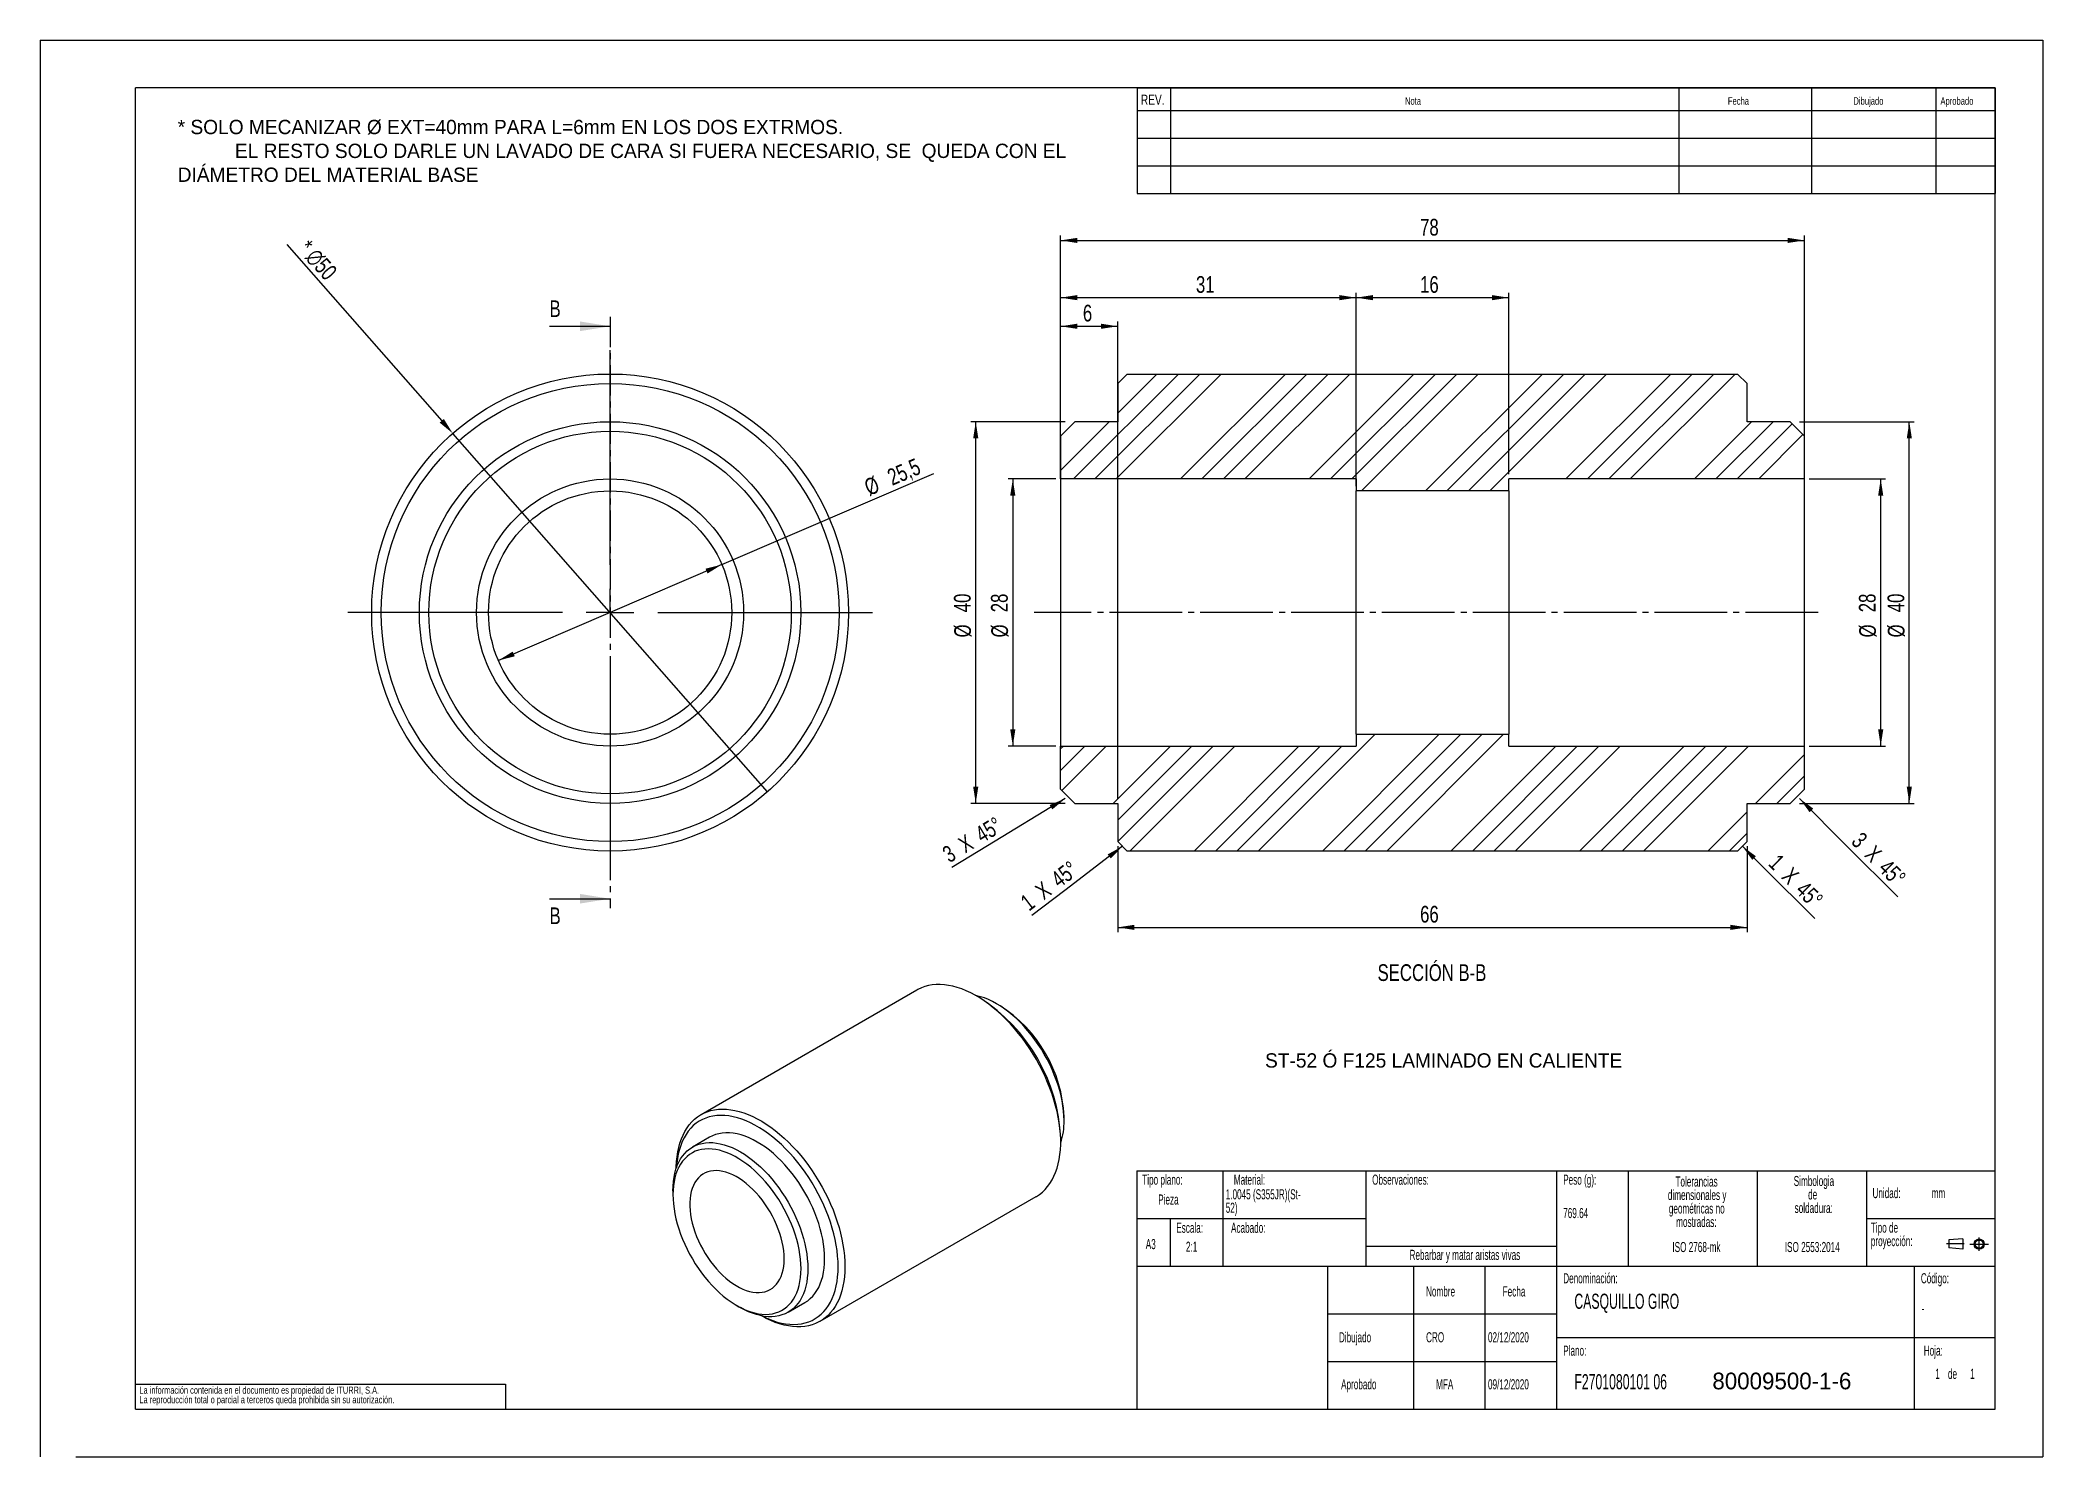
# Model space of a CAD drawing. Extents: x 0 to 2826, y 0 to 813.
# Drawn here: x 0 to 420, y 0 to 297 of the extents above.
import ezdxf

# ---------------------------------------------------------------- set-up
doc = ezdxf.new("R2010")
doc.units = 0
doc.header["$PDSIZE"] = -1
for name, pattern in [('SLD-CENTRADA-SIMPLE', [10.16, 6.35, -1.27, 1.27, -1.27]), ('SLD-CENTRADA-TRAZOS-LARGOS', [19.05, 15.24, -1.27, 1.27, -1.27]), ('SLD-CONTINUA', [0])]:
    doc.linetypes.add(name, pattern=pattern)
doc.layers.get('0').update_dxf_attribs({"linetype": 'CONTINUOUS'})
doc.layers.get('Defpoints').update_dxf_attribs({"linetype": 'CONTINUOUS'})
doc.layers.add('FORMATO', color=7, linetype='SLD-CONTINUA')
doc.layers.add('SLD-0', color=179, linetype='SLD-CONTINUA')
doc.styles.add('SLDTEXTSTYLE0', font='TXT', dxfattribs={"width": 0.605})
doc.styles.add('SLDTEXTSTYLE1', font='TXT', dxfattribs={"width": 0.75})
doc.dimstyles.new('SLDDIMSTYLE0', dxfattribs={"dimtxt": 3.5, "dimasz": 3.5, "dimexe": 0, "dimexo": 0.0625, "dimgap": 0.875, "dimtad": 1, "dimdec": 1, "dimlfac": 0.5, "dimrnd": 1e-09, "dimzin": 12, "dimdsep": 46, "dimtxsty": 'SLDTEXTSTYLE1', "dimblk1": 'NONE', "dimsah": 1, "dimcen": 0, "dimadec": 0, "dimazin": 0, "dimtfac": 1, "dimtdec": 1, "dimtmove": 0, "dimatfit": 3, "dimldrblk": 'NONE', "dimfxl": 1, "dimtolj": 1, "dimtzin": 12, "dimarcsym": 0})
doc.dimstyles.new('SLDDIMSTYLE1', dxfattribs={"dimtxt": 3.5, "dimasz": 3.5, "dimexe": 0, "dimexo": 0.0625, "dimgap": 0.875, "dimtad": 1, "dimdec": 1, "dimlfac": 0.5, "dimrnd": 1e-09, "dimzin": 12, "dimdsep": 46, "dimtxsty": 'SLDTEXTSTYLE1', "dimsah": 1, "dimcen": 0, "dimadec": 0, "dimazin": 0, "dimtfac": 1, "dimtdec": 1, "dimtmove": 0, "dimatfit": 3, "dimfxl": 1, "dimtolj": 1, "dimtzin": 12, "dimarcsym": 0})
doc.dimstyles.new('SLDDIMSTYLE2', dxfattribs={"dimtxt": 3.5, "dimasz": 3.5, "dimexe": 0, "dimexo": 0.0625, "dimgap": 0.875, "dimtad": 1, "dimdec": 1, "dimlfac": 0.5, "dimrnd": 1e-09, "dimzin": 12, "dimdsep": 46, "dimtxsty": 'SLDTEXTSTYLE1', "dimsah": 1, "dimcen": 0.09, "dimadec": 0, "dimazin": 0, "dimtfac": 1, "dimtdec": 1, "dimtofl": 0, "dimtmove": 0, "dimatfit": 3, "dimfxl": 1, "dimtolj": 1, "dimtzin": 12, "dimarcsym": 0})

# ---------------------------------------------------------------- blocks, each defined once
blk = doc.blocks.new('BLOQUE3')
at = {"color": 7, "linetype": 'SLD-CENTRADA-TRAZOS-LARGOS'}
for p, q in [((397.92, 130.06), (394.8, 130.06)), ((398.88, 130.02), (402.16, 130.02)), ((400.52, 128.85), (400.52, 131.19))]:
    blk.add_line(p, q, dxfattribs=at)
at = {"color": 7, "linetype": 'SLD-CONTINUA'}
for p, q in [((397.68, 130.95), (395.23, 130.77)), ((395.23, 130.77), (395.23, 129.34)), ((397.68, 130.95), (397.68, 129.16)), ((397.68, 129.16), (395.23, 129.34))]:
    blk.add_line(p, q, dxfattribs=at)
for radius in [0.892, 0.713]:
    blk.add_circle((400.52, 130.02), radius, dxfattribs=at)
blk = doc.blocks.new('SW_NOTE_0')
at = {"layer": 'SLD-0', "color": 0, "attachment_point": 2, "style": 'SLDTEXTSTYLE0'}
for s, insert, char_height in [('dimensionales y', (7.54, -0.09), 2.1167), ('Tolerancias', (7.41, 2.73), 2.1167), ('geométricas no', (7.46, -2.92), 2.1167), ('mostradas:', (7.38, -5.74), 2.117)]:
    blk.add_mtext(s, dxfattribs=dict(at, insert=insert, char_height=char_height))
blk = doc.blocks.new('SW_NOTE_0_1')
at = {"layer": 'SLD-0', "color": 0, "attachment_point": 1, "style": 'SLDTEXTSTYLE0'}
for s, insert, char_height in [('Tipo de', (0, 2.73), 2.117), ('proyección:', (0, -0.09), 2.1167)]:
    blk.add_mtext(s, dxfattribs=dict(at, insert=insert, char_height=char_height))
blk = doc.blocks.new('SW_NOTE_0_2')
at = {"layer": 'SLD-0', "color": 0, "char_height": 2.117, "attachment_point": 2, "style": 'SLDTEXTSTYLE0'}
for s, insert in [('Simbologia', (7.11, 2.73)), ('de', (6.84, -0.09)), ('soldadura:', (7.06, -2.92))]:
    blk.add_mtext(s, dxfattribs=dict(at, insert=insert))
blk = doc.blocks.new('SW_NOTE_0_3')
at = {"layer": 'SLD-0', "color": 0, "attachment_point": 1, "style": 'SLDTEXTSTYLE0'}
for s, insert, char_height in [('52)', (0, -0.09), 2.117), ('1.0045 (S355JR)(St-', (0, 2.73), 2.1167)]:
    blk.add_mtext(s, dxfattribs=dict(at, insert=insert, char_height=char_height))
blk = doc.blocks.new('SW_NOTE_0_4')
at = {"layer": 'SLD-0', "color": 0, "char_height": 1.5, "attachment_point": 1, "style": 'SLDTEXTSTYLE1'}
for s, insert in [('La información contenida en el documento es propiedad de ITURRI, S.A.', (0, 1.93)), ('La reproducción total o parcial a terceros queda prohibida sin su autorización.', (0, -0.07))]:
    blk.add_mtext(s, dxfattribs=dict(at, insert=insert))
blk = doc.blocks.new('SW_NOTE_0_5')
at = {"layer": 'SLD-0', "color": 0, "attachment_point": 2, "style": 'SLDTEXTSTYLE0'}
for s, insert, char_height in [('dimensionales y', (7.54, -0.09), 2.1167), ('Tolerancias', (7.41, 2.73), 2.1167), ('geométricas no', (7.46, -2.92), 2.1167), ('mostradas:', (7.38, -5.74), 2.117)]:
    blk.add_mtext(s, dxfattribs=dict(at, insert=insert, char_height=char_height))
blk = doc.blocks.new('SW_NOTE_0_6')
at = {"layer": 'SLD-0', "color": 0, "attachment_point": 1, "style": 'SLDTEXTSTYLE0'}
for s, insert, char_height in [('Tipo de', (0, 2.73), 2.117), ('proyección:', (0, -0.09), 2.1167)]:
    blk.add_mtext(s, dxfattribs=dict(at, insert=insert, char_height=char_height))
blk = doc.blocks.new('SW_NOTE_0_7')
at = {"layer": 'SLD-0', "color": 0, "char_height": 2.117, "attachment_point": 2, "style": 'SLDTEXTSTYLE0'}
for s, insert in [('Simbologia', (7.11, 2.73)), ('de', (6.84, -0.09)), ('soldadura:', (7.06, -2.92))]:
    blk.add_mtext(s, dxfattribs=dict(at, insert=insert))
blk = doc.blocks.new('SW_NOTE_0_8')
at = {"layer": 'SLD-0', "color": 0, "attachment_point": 1, "style": 'SLDTEXTSTYLE0'}
for s, insert, char_height in [('52)', (0, -0.09), 2.117), ('1.0045 (S355JR)(St-', (0, 2.73), 2.1167)]:
    blk.add_mtext(s, dxfattribs=dict(at, insert=insert, char_height=char_height))
blk = doc.blocks.new('SW_NOTE_0_9')
at = {"layer": 'SLD-0', "color": 0, "char_height": 1.5, "attachment_point": 1, "style": 'SLDTEXTSTYLE1'}
for s, insert in [('La información contenida en el documento es propiedad de ITURRI, S.A.', (0, 1.93)), ('La reproducción total o parcial a terceros queda prohibida sin su autorización.', (0, -0.07))]:
    blk.add_mtext(s, dxfattribs=dict(at, insert=insert))
blk = doc.blocks.new('_D')
at = {"layer": 'Defpoints', "color": 0, "transparency": 16777216}
for p in [(86.54, 214.56), (152.55, 139.44)]:
    blk.add_point(p, dxfattribs=at)
at = {"layer": 'FORMATO', "color": 0, "lineweight": -2, "transparency": 16777216}
for p, q in [((51.73, 254.17), (84.23, 217.19)), ((152.55, 139.44), (86.54, 214.56))]:
    blk.add_line(p, q, dxfattribs=at)
at = {"layer": 'FORMATO', "color": 0, "transparency": 16777216}
blk.add_solid([(84.67, 217.58), (83.79, 216.81), (86.54, 214.56)], dxfattribs=at)
at = {"layer": 'FORMATO', "color": 0, "transparency": 16777216, "insert": (58.18, 250.81), "char_height": 3.5, "attachment_point": 5, "rotation": 311.3067, "style": 'SLDTEXTSTYLE1'}
blk.add_mtext('\\A1;* ∅50', dxfattribs=at)
blk = doc.blocks.new('_NONE')
blk = doc.blocks.new('_D_1')
at = {"layer": 'FORMATO', "color": 7, "transparency": 16777216}
for q in [(187.42, 206.14), (96.11, 166.95)]:
    blk.add_line((142.97, 187.06), q, dxfattribs=at)
for points in [[(142.97, 187.06), (139.55, 186.18), (139.97, 185.19)], [(96.11, 166.95), (99.54, 167.83), (99.11, 168.82)]]:
    blk.add_solid(points, dxfattribs=at)
at = {"layer": 'FORMATO', "color": 7, "transparency": 16777216, "char_height": 3.5, "attachment_point": 1, "rotation": 23.2316, "style": 'SLDTEXTSTYLE1'}
for s, insert in [('25,5', (177.31, 206.76)), ('%%c', (172.48, 204.63))]:
    blk.add_mtext(s, dxfattribs=dict(at, insert=insert))
blk = doc.blocks.new('SW_CENTERMARKSYMBOL_0')
at = {"layer": 'FORMATO', "color": 0}
for p, q in [((0, 10), (0, 55)), ((0, 0), (0, 5)), ((-10, 0), (-55, 0)), ((0, 0), (-5, 0)), ((0, 0), (0, -5)), ((0, 0), (5, 0)), ((10, 0), (55, 0)), ((0, -10), (0, -55))]:
    blk.add_line(p, q, dxfattribs=at)
blk = doc.blocks.new('_D_2')
at = {"layer": 'FORMATO', "color": 7, "transparency": 16777216}
for p, q in [((213.98, 206), (213.98, 256)), ((213.98, 255), (369.98, 255)), ((369.98, 206), (369.98, 256))]:
    blk.add_line(p, q, dxfattribs=at)
for points in [[(213.98, 255), (217.48, 254.47), (217.48, 255.54)], [(369.98, 255), (366.48, 255.54), (366.48, 254.47)]]:
    blk.add_solid(points, dxfattribs=at)
at = {"layer": 'FORMATO', "color": 7, "transparency": 16777216, "insert": (289.39, 259.52), "char_height": 3.5, "attachment_point": 1, "style": 'SLDTEXTSTYLE1'}
blk.add_mtext('78', dxfattribs=at)
blk = doc.blocks.new('_D_3')
at = {"layer": 'FORMATO', "color": 7, "transparency": 16777216}
for p, q in [((213.98, 206), (213.98, 238)), ((213.98, 237), (225.98, 237)), ((225.98, 138), (225.98, 238))]:
    blk.add_line(p, q, dxfattribs=at)
for points in [[(213.98, 237), (217.48, 236.47), (217.48, 237.54)], [(225.98, 237), (222.48, 237.54), (222.48, 236.47)]]:
    blk.add_solid(points, dxfattribs=at)
at = {"layer": 'FORMATO', "color": 7, "transparency": 16777216, "insert": (218.68, 241.52), "char_height": 3.5, "attachment_point": 1, "style": 'SLDTEXTSTYLE1'}
blk.add_mtext('6', dxfattribs=at)
blk = doc.blocks.new('_D_4')
at = {"layer": 'FORMATO', "color": 7, "transparency": 16777216}
for p, q in [((213.98, 206), (213.98, 244)), ((275.98, 203.5), (275.98, 244)), ((275.98, 243), (213.98, 243))]:
    blk.add_line(p, q, dxfattribs=at)
for points in [[(213.98, 243), (217.48, 242.47), (217.48, 243.54)], [(275.98, 243), (272.48, 243.54), (272.48, 242.47)]]:
    blk.add_solid(points, dxfattribs=at)
at = {"layer": 'FORMATO', "color": 7, "transparency": 16777216, "insert": (242.39, 247.52), "char_height": 3.5, "attachment_point": 1, "style": 'SLDTEXTSTYLE1'}
blk.add_mtext('31', dxfattribs=at)
blk = doc.blocks.new('_D_5')
at = {"layer": 'FORMATO', "color": 7, "transparency": 16777216}
for p, q in [((275.98, 206), (275.98, 244)), ((307.98, 206), (307.98, 244)), ((307.98, 243), (275.98, 243))]:
    blk.add_line(p, q, dxfattribs=at)
for points in [[(275.98, 243), (279.48, 242.47), (279.48, 243.54)], [(307.98, 243), (304.48, 243.54), (304.48, 242.47)]]:
    blk.add_solid(points, dxfattribs=at)
at = {"layer": 'FORMATO', "color": 7, "transparency": 16777216, "insert": (289.39, 247.52), "char_height": 3.5, "attachment_point": 1, "style": 'SLDTEXTSTYLE1'}
blk.add_mtext('16', dxfattribs=at)
blk = doc.blocks.new('_D_6')
at = {"layer": 'FORMATO', "color": 7, "transparency": 16777216}
for p, q in [((212.98, 205), (202.98, 205)), ((203.98, 205), (203.98, 149)), ((212.98, 149), (202.98, 149))]:
    blk.add_line(p, q, dxfattribs=at)
for points in [[(203.98, 205), (203.44, 201.5), (204.52, 201.5)], [(203.98, 149), (204.52, 152.5), (203.44, 152.5)]]:
    blk.add_solid(points, dxfattribs=at)
at = {"layer": 'FORMATO', "color": 7, "transparency": 16777216, "char_height": 3.5, "attachment_point": 1, "rotation": 90, "style": 'SLDTEXTSTYLE1'}
for s, insert in [('28', (199.41, 177.06)), ('%%c', (199.47, 171.78))]:
    blk.add_mtext(s, dxfattribs=dict(at, insert=insert))
blk = doc.blocks.new('_D_7')
at = {"layer": 'FORMATO', "color": 7, "transparency": 16777216}
for p, q in [((370.98, 205), (386.98, 205)), ((385.98, 149), (385.98, 205)), ((370.98, 149), (386.98, 149))]:
    blk.add_line(p, q, dxfattribs=at)
for points in [[(385.98, 205), (385.44, 201.5), (386.52, 201.5)], [(385.98, 149), (386.52, 152.5), (385.44, 152.5)]]:
    blk.add_solid(points, dxfattribs=at)
at = {"layer": 'FORMATO', "color": 7, "transparency": 16777216, "char_height": 3.5, "attachment_point": 1, "rotation": 90, "style": 'SLDTEXTSTYLE1'}
for s, insert in [('28', (381.41, 177.06)), ('%%c', (381.47, 171.78))]:
    blk.add_mtext(s, dxfattribs=dict(at, insert=insert))
blk = doc.blocks.new('SW_CHAMFER_DIMENSION_1')
at = {"layer": 'FORMATO', "color": 0}
for p, q in [((18.99, 14.52), (6.92, 5.28)), ((6.92, 5.28), (0, 0))]:
    blk.add_line(p, q, dxfattribs=at)
blk.add_solid([(18.99, 14.52), (15.88, 12.82), (16.54, 11.96)], dxfattribs=at)
at = {"layer": 'FORMATO', "color": 0, "char_height": 3.5, "attachment_point": 1, "rotation": 37.3092, "style": 'SLDTEXTSTYLE1'}
for s, insert in [('45°', (3.64, 8.45)), ('1', (-2.73, 3.59)), ('X', (0.37, 5.95))]:
    blk.add_mtext(s, dxfattribs=dict(at, insert=insert))
blk = doc.blocks.new('SW_CHAMFER_DIMENSION_2')
at = {"layer": 'FORMATO', "color": 0}
for p, q in [((-4.54, 4.57), (0, 0)), ((0, 0), (10.69, -10.6))]:
    blk.add_line(p, q, dxfattribs=at)
blk.add_solid([(-4.54, 4.57), (-2.45, 1.71), (-1.69, 2.47)], dxfattribs=at)
at = {"layer": 'FORMATO', "color": 0, "char_height": 3.5, "attachment_point": 1, "rotation": 315.2336, "style": 'SLDTEXTSTYLE1'}
for s, insert in [('1', (3.18, 3.2)), ('X', (5.95, 0.46)), ('45°', (8.87, -2.44))]:
    blk.add_mtext(s, dxfattribs=dict(at, insert=insert))
blk = doc.blocks.new('_D_8')
at = {"layer": 'FORMATO', "color": 7, "transparency": 16777216}
for p, q in [((214.98, 217), (195.21, 217)), ((196.21, 137), (196.21, 217)), ((214.98, 137), (195.21, 137))]:
    blk.add_line(p, q, dxfattribs=at)
for points in [[(196.21, 217), (195.67, 213.5), (196.75, 213.5)], [(196.21, 137), (196.75, 140.5), (195.67, 140.5)]]:
    blk.add_solid(points, dxfattribs=at)
at = {"layer": 'FORMATO', "color": 7, "transparency": 16777216, "char_height": 3.5, "attachment_point": 1, "rotation": 90, "style": 'SLDTEXTSTYLE1'}
for s, insert in [('40', (191.64, 177.06)), ('%%c', (191.7, 171.78))]:
    blk.add_mtext(s, dxfattribs=dict(at, insert=insert))
blk = doc.blocks.new('_D_9')
at = {"layer": 'FORMATO', "color": 7, "transparency": 16777216}
for p, q in [((368.98, 217), (392.98, 217)), ((391.98, 137), (391.98, 217)), ((368.98, 137), (392.98, 137))]:
    blk.add_line(p, q, dxfattribs=at)
for points in [[(391.98, 217), (391.44, 213.5), (392.52, 213.5)], [(391.98, 137), (392.52, 140.5), (391.44, 140.5)]]:
    blk.add_solid(points, dxfattribs=at)
at = {"layer": 'FORMATO', "color": 7, "transparency": 16777216, "char_height": 3.5, "attachment_point": 1, "rotation": 90, "style": 'SLDTEXTSTYLE1'}
for s, insert in [('40', (387.41, 177.06)), ('%%c', (387.47, 171.78))]:
    blk.add_mtext(s, dxfattribs=dict(at, insert=insert))
blk = doc.blocks.new('_D_10')
at = {"layer": 'FORMATO', "color": 7, "transparency": 16777216}
for p, q in [((225.98, 128), (225.98, 110)), ((357.98, 128), (357.98, 110)), ((225.98, 111), (357.98, 111))]:
    blk.add_line(p, q, dxfattribs=at)
for points in [[(225.98, 111), (229.48, 110.47), (229.48, 111.54)], [(357.98, 111), (354.48, 111.54), (354.48, 110.47)]]:
    blk.add_solid(points, dxfattribs=at)
at = {"layer": 'FORMATO', "color": 7, "transparency": 16777216, "insert": (289.39, 115.52), "char_height": 3.5, "attachment_point": 1, "style": 'SLDTEXTSTYLE1'}
blk.add_mtext('66', dxfattribs=at)

msp = doc.modelspace()

# ---------------------------------------------------------------- linework, layer by layer
at = {"color": 7, "linetype": 'SLD-CONTINUA'}
for p, q in [((0, 297), (420, 297)), ((0, 297), (0, 0)), ((420, 297), (420, 0)), ((410, 287), (20, 287)), ((20, 10), (20, 287)), ((410, 10), (410, 287)), ((106.84, 237), (119.54, 237)), ((216.7, 205), (238.7, 227)), ((221.19, 205), (243.19, 227)), ((225.68, 205), (247.68, 227)), ((225.98, 218.77), (234.21, 227)), ((227.98, 227), (225.98, 225)), ((227.98, 227), (355.98, 227)), ((239.16, 205), (261.16, 227)), ((243.65, 205), (265.65, 227)), ((248.14, 205), (270.14, 227)), ((252.63, 205), (274.63, 227)), ((266.1, 205), (288.1, 227)), ((270.59, 205), (292.59, 227)), ((275.08, 205), (297.08, 227)), ((277.07, 202.5), (301.57, 227)), ((290.54, 202.5), (315.04, 227)), ((295.03, 202.5), (319.53, 227)), ((299.52, 202.5), (324.02, 227)), ((304.01, 202.5), (328.51, 227)), ((319.98, 205), (341.98, 227)), ((324.47, 205), (346.47, 227)), ((328.96, 205), (350.96, 227)), ((333.45, 205), (355.45, 227)), ((357.98, 225), (355.98, 227)), ((225.98, 225), (225.98, 217)), ((357.98, 217), (357.98, 225)), ((213.98, 206.77), (224.21, 217)), ((213.98, 214), (216.98, 217)), ((225.98, 217), (216.98, 217)), ((346.92, 205), (358.92, 217)), ((351.41, 205), (363.41, 217)), ((355.9, 205), (367.44, 216.54)), ((366.98, 217), (357.98, 217)), ((360.39, 205), (369.68, 214.3)), ((366.98, 217), (369.98, 214)), ((213.98, 214), (213.98, 149)), ((213.98, 205), (213.98, 214)), ((369.98, 205), (369.98, 214)), ((369.98, 149), (369.98, 214)), ((275.98, 205), (213.98, 205)), ((275.98, 205), (275.98, 202.5)), ((307.98, 202.5), (275.98, 202.5)), ((275.98, 151.5), (275.98, 202.5)), ((369.98, 205), (307.98, 205)), ((307.98, 202.5), (307.98, 205)), ((307.98, 202.5), (307.98, 151.5)), ((255.45, 127), (279.95, 151.5)), ((268.92, 127), (293.42, 151.5)), ((273.41, 127), (297.91, 151.5)), ((275.98, 151.5), (275.98, 149)), ((275.98, 151.5), (307.98, 151.5)), ((277.9, 127), (302.4, 151.5)), ((282.39, 127), (306.89, 151.5)), ((307.98, 149), (307.98, 151.5)), ((213.98, 148.4), (214.59, 149)), ((213.98, 143.9), (219.08, 149)), ((213.98, 140), (213.98, 149)), ((213.98, 149), (275.98, 149)), ((214.27, 139.71), (223.57, 149)), ((225.04, 137), (237.04, 149)), ((225.98, 133.45), (241.53, 149)), ((226, 128.98), (246.02, 149)), ((228.51, 127), (250.51, 149)), ((241.98, 127), (263.98, 149)), ((246.47, 127), (268.47, 149)), ((250.96, 127), (272.96, 149)), ((295.86, 127), (317.86, 149)), ((300.35, 127), (322.35, 149)), ((304.84, 127), (326.84, 149)), ((307.98, 149), (369.98, 149)), ((309.33, 127), (331.33, 149)), ((322.8, 127), (344.8, 149)), ((327.29, 127), (349.29, 149)), ((331.78, 127), (353.78, 149)), ((336.27, 127), (358.27, 149)), ((359.74, 137), (369.98, 147.24)), ((369.98, 140), (369.98, 149)), ((213.98, 140), (216.98, 137)), ((364.23, 137), (369.98, 142.75)), ((366.98, 137), (369.98, 140)), ((216.98, 137), (225.98, 137)), ((225.98, 137), (225.98, 129)), ((349.74, 127), (357.98, 135.24)), ((357.98, 137), (366.98, 137)), ((357.98, 129), (357.98, 137)), ((354.23, 127), (357.98, 130.75)), ((225.98, 129), (227.98, 127)), ((355.98, 127), (227.98, 127)), ((355.98, 127), (357.98, 129)), ((106.84, 117), (119.54, 117)), ((183.85, 97.86), (138.6, 71.74)), ((197.06, 96.21), (196.35, 96.62)), ((201.3, 94.58), (200.59, 94.99)), ((214.73, 70.5), (214.73, 71.31)), ((140.39, 67), (136.85, 64.96)), ((214.03, 66.01), (214.03, 66.82)), ((230, 60), (410, 60)), ((230, 60), (230, 10)), ((132.71, 55.8), (132.71, 54.98)), ((163.59, 28.43), (208.85, 54.56)), ((146.14, 31.72), (146.85, 31.31)), ((156.85, 30.32), (160.39, 32.36)), ((20, 10), (410, 10)), ((7.53, 0), (420, 0))]:
    msp.add_line(p, q, dxfattribs=at)
at = {"color": 7, "linetype": 'SLD-CENTRADA-SIMPLE'}
msp.add_line((119.54, 239), (119.54, 115), dxfattribs=at)
at = {"color": 7, "linetype": 'SLD-CONTINUA', "flags": 128}
for points in [[(208.85, 54.56), (208.93, 54.61), (209.58, 55.04), (210.19, 55.52), (210.76, 56.07), (211.29, 56.68), (211.78, 57.34), (212.22, 58.05), (212.61, 58.82), (212.96, 59.64), (213.26, 60.51), (213.51, 61.42), (213.72, 62.37), (213.87, 63.37), (213.97, 64.4), (214.02, 65.46), (214.02, 66.56), (213.97, 67.68), (213.87, 68.83), (213.72, 70), (213.51, 71.19), (213.26, 72.39), (212.96, 73.6), (212.61, 74.82), (212.22, 76.05), (211.78, 77.27), (211.29, 78.5), (210.76, 79.71), (210.19, 80.92), (209.58, 82.11), (208.93, 83.28), (208.25, 84.44), (207.53, 85.57), (206.78, 86.67), (206, 87.75), (205.19, 88.79), (204.35, 89.79), (203.5, 90.76), (202.62, 91.68), (201.72, 92.56), (200.81, 93.39), (199.89, 94.17), (198.95, 94.9), (198.01, 95.58), (197.06, 96.2), (196.11, 96.76), (195.16, 97.26), (194.22, 97.71), (193.28, 98.09), (192.35, 98.4), (191.43, 98.66), (190.53, 98.85), (189.64, 98.97), (188.77, 99.03), (187.92, 99.02), (187.1, 98.95), (186.31, 98.81), (185.54, 98.6), (184.81, 98.34), (184.1, 98), (183.85, 97.86)], [(214.73, 70.5), (214.71, 71.5), (214.63, 72.52), (214.5, 73.57), (214.32, 74.64), (214.09, 75.72), (213.81, 76.82), (213.49, 77.92), (213.11, 79.02), (212.69, 80.12), (212.23, 81.22), (211.72, 82.31), (211.18, 83.38), (210.59, 84.44), (209.97, 85.47), (209.31, 86.48), (208.63, 87.46), (207.91, 88.41), (207.16, 89.33), (206.4, 90.2), (205.61, 91.03), (204.8, 91.82), (203.98, 92.56), (203.14, 93.25), (202.3, 93.89), (201.45, 94.47), (200.59, 94.99), (199.74, 95.45), (198.89, 95.86), (198.04, 96.2), (197.21, 96.47), (196.38, 96.68), (196.18, 96.72)], [(133.42, 60.49), (133.42, 60.84), (133.47, 61.9), (133.58, 62.93), (133.73, 63.93), (133.93, 64.88), (134.18, 65.79), (134.48, 66.66), (134.83, 67.48), (135.23, 68.24), (135.67, 68.96), (136.15, 69.62), (136.68, 70.23), (137.25, 70.77), (137.86, 71.26), (138.51, 71.69), (139.2, 72.05), (139.91, 72.35), (140.67, 72.59), (141.45, 72.76), (142.26, 72.87), (143.09, 72.91), (143.95, 72.88), (144.83, 72.79), (145.72, 72.64), (146.63, 72.41), (147.56, 72.13), (148.49, 71.78), (149.44, 71.37), (150.38, 70.89), (151.33, 70.36), (152.28, 69.77), (153.23, 69.12), (154.16, 68.42), (155.09, 67.66), (156.01, 66.85), (156.92, 66), (157.8, 65.1), (158.67, 64.15), (159.52, 63.17), (160.34, 62.15), (161.14, 61.09), (161.9, 60), (162.64, 58.88), (163.34, 57.74), (164.01, 56.57), (164.64, 55.39), (165.23, 54.19), (165.78, 52.98), (166.28, 51.76), (166.75, 50.54), (167.17, 49.31), (167.54, 48.09), (167.86, 46.87), (168.14, 45.66), (168.37, 44.47), (168.54, 43.29), (168.67, 42.13), (168.75, 40.99), (168.77, 39.88)], [(167.36, 39.88), (167.33, 40.98), (167.25, 42.1), (167.13, 43.24), (166.95, 44.4), (166.72, 45.58), (166.44, 46.77), (166.11, 47.98), (165.73, 49.18), (165.31, 50.39), (164.84, 51.59), (164.33, 52.79), (163.78, 53.98), (163.18, 55.16), (162.55, 56.32), (161.88, 57.46), (161.18, 58.58), (160.44, 59.67), (159.67, 60.73), (158.87, 61.75), (158.05, 62.74), (157.2, 63.69), (156.34, 64.6), (155.45, 65.46), (154.55, 66.27), (153.64, 67.03), (152.72, 67.74), (151.79, 68.4), (150.85, 69), (149.92, 69.54), (148.99, 70.02), (148.06, 70.43), (147.13, 70.79), (146.22, 71.08), (145.32, 71.31), (144.44, 71.47), (143.57, 71.56), (142.72, 71.59), (141.9, 71.55), (141.11, 71.44), (140.34, 71.27), (139.6, 71.03), (138.89, 70.73), (138.22, 70.36), (137.59, 69.94), (136.99, 69.45), (136.44, 68.9), (135.93, 68.29), (135.46, 67.62), (135.04, 66.9), (134.66, 66.13), (134.34, 65.31), (134.06, 64.44), (133.83, 63.52), (133.65, 62.57), (133.52, 61.57), (133.44, 60.57)], [(164.53, 41.51), (164.5, 42.51), (164.43, 43.54), (164.3, 44.59), (164.12, 45.66), (163.89, 46.74), (163.61, 47.84), (163.28, 48.94), (162.91, 50.04), (162.49, 51.14), (162.03, 52.24), (161.52, 53.32), (160.97, 54.4), (160.39, 55.45), (159.77, 56.49), (159.11, 57.5), (158.42, 58.48), (157.7, 59.43), (156.96, 60.34), (156.19, 61.22), (155.4, 62.05), (154.59, 62.84), (153.77, 63.58), (152.94, 64.27), (152.09, 64.91), (151.24, 65.49), (150.39, 66.01), (149.53, 66.47), (148.68, 66.87), (147.84, 67.21), (147, 67.49), (146.18, 67.7), (145.37, 67.84), (144.58, 67.92), (143.81, 67.93), (143.07, 67.88), (142.35, 67.76), (141.67, 67.57), (141.01, 67.32), (140.39, 67)], [(132.71, 55.8), (132.74, 56.77), (132.81, 57.71), (132.94, 58.61), (133.12, 59.47), (133.35, 60.29), (133.63, 61.06), (133.96, 61.78), (134.33, 62.46), (134.75, 63.07), (135.21, 63.63), (135.72, 64.13), (136.27, 64.58), (136.85, 64.96), (137.47, 65.27), (138.13, 65.53), (138.82, 65.71), (139.54, 65.84), (140.28, 65.89), (141.05, 65.88), (141.84, 65.8), (142.64, 65.66), (143.47, 65.45), (144.3, 65.17), (145.15, 64.83), (146, 64.43), (146.85, 63.97), (147.71, 63.44), (148.56, 62.86), (149.4, 62.23), (150.24, 61.54), (151.06, 60.8), (151.87, 60.01), (152.66, 59.18), (153.42, 58.3), (154.17, 57.39), (154.89, 56.44), (155.57, 55.46), (156.23, 54.45), (156.85, 53.41), (157.44, 52.36), (157.98, 51.28), (158.49, 50.19), (158.95, 49.1), (159.37, 48), (159.75, 46.89), (160.07, 45.79), (160.35, 44.7), (160.58, 43.62), (160.76, 42.55), (160.89, 41.5), (160.97, 40.47), (160.99, 39.47)], [(159.58, 39.47), (159.55, 40.44), (159.48, 41.44), (159.35, 42.46), (159.17, 43.49), (158.95, 44.54), (158.67, 45.6), (158.35, 46.67), (157.98, 47.74), (157.57, 48.8), (157.11, 49.86), (156.61, 50.91), (156.07, 51.95), (155.5, 52.97), (154.89, 53.96), (154.24, 54.94), (153.57, 55.88), (152.86, 56.79), (152.13, 57.66), (151.38, 58.49), (150.61, 59.28), (149.82, 60.03), (149.02, 60.72), (148.21, 61.37), (147.38, 61.96), (146.56, 62.5), (145.73, 62.97), (144.9, 63.39), (144.08, 63.75), (143.27, 64.04), (142.47, 64.27), (141.68, 64.44), (140.91, 64.54), (140.16, 64.57), (139.43, 64.54), (138.72, 64.45), (138.05, 64.28), (137.4, 64.06), (136.79, 63.77), (136.22, 63.41), (135.68, 63), (135.18, 62.52), (134.72, 61.99), (134.31, 61.4), (133.94, 60.76), (133.62, 60.07), (133.34, 59.32), (133.12, 58.53), (132.94, 57.7), (132.81, 56.83), (132.73, 55.92), (132.71, 54.98), (132.73, 54.01), (132.81, 53.02), (132.94, 52), (133.12, 50.97), (133.34, 49.92), (133.62, 48.86), (133.94, 47.79), (134.31, 46.72), (134.72, 45.66), (135.18, 44.6), (135.68, 43.54), (136.22, 42.51), (136.79, 41.49), (137.4, 40.49), (138.05, 39.52), (138.72, 38.58), (139.43, 37.67), (140.16, 36.8), (140.91, 35.96), (141.68, 35.17), (142.47, 34.43), (143.27, 33.73), (144.08, 33.09), (144.9, 32.5), (145.73, 31.96), (146.56, 31.48), (147.38, 31.06), (148.21, 30.71), (149.02, 30.41), (149.82, 30.18), (150.61, 30.02), (151.38, 29.92), (152.13, 29.88), (152.86, 29.91), (153.57, 30.01), (154.24, 30.17), (154.89, 30.4), (155.5, 30.69), (156.07, 31.05), (156.61, 31.46), (157.11, 31.93), (157.57, 32.47), (157.98, 33.06), (158.35, 33.7), (158.67, 34.39), (158.95, 35.13), (159.17, 35.92), (159.35, 36.75), (159.48, 37.62), (159.55, 38.53), (159.58, 39.47)], [(156.04, 41.51), (156.02, 42.35), (155.94, 43.22), (155.81, 44.1), (155.63, 45.01), (155.41, 45.92), (155.13, 46.84), (154.81, 47.76), (154.44, 48.68), (154.03, 49.6), (153.57, 50.5), (153.08, 51.38), (152.55, 52.24), (151.99, 53.08), (151.4, 53.88), (150.78, 54.65), (150.14, 55.38), (149.47, 56.07), (148.79, 56.71), (148.1, 57.31), (147.39, 57.85), (146.68, 58.33), (145.97, 58.76), (145.25, 59.13), (144.54, 59.43), (143.84, 59.68), (143.15, 59.85), (142.48, 59.96), (141.83, 60.01), (141.19, 59.99), (140.59, 59.9), (140.01, 59.74), (139.47, 59.52), (138.96, 59.24), (138.48, 58.89), (138.05, 58.49), (137.66, 58.02), (137.32, 57.5), (137.02, 56.92), (136.76, 56.29), (136.56, 55.62), (136.41, 54.9), (136.3, 54.15), (136.25, 53.35), (136.25, 52.53), (136.3, 51.67), (136.41, 50.8), (136.56, 49.9), (136.76, 48.99), (137.02, 48.08), (137.32, 47.15), (137.66, 46.23), (138.05, 45.32), (138.48, 44.41), (138.96, 43.52), (139.47, 42.64), (140.01, 41.79), (140.59, 40.97), (141.19, 40.19), (141.83, 39.43), (142.48, 38.72), (143.15, 38.06), (143.84, 37.44), (144.54, 36.87), (145.25, 36.36), (145.97, 35.9), (146.68, 35.5), (147.39, 35.17), (148.1, 34.89), (148.79, 34.68), (149.47, 34.54), (150.14, 34.46), (150.78, 34.45), (151.4, 34.51), (151.99, 34.63), (152.55, 34.82), (153.08, 35.07), (153.57, 35.38), (154.03, 35.76), (154.44, 36.2), (154.81, 36.69), (155.13, 37.24), (155.41, 37.84), (155.63, 38.49), (155.81, 39.19), (155.94, 39.93), (156.02, 40.7), (156.04, 41.51)], [(160.99, 39.47), (160.97, 38.5), (160.89, 37.56), (160.76, 36.66), (160.58, 35.8), (160.35, 34.98), (160.07, 34.21), (159.75, 33.49), (159.37, 32.82), (158.95, 32.2), (158.49, 31.64), (157.98, 31.14), (157.44, 30.7), (156.85, 30.32), (156.23, 30), (155.57, 29.75), (154.89, 29.56), (154.17, 29.44), (153.42, 29.38), (152.66, 29.39), (151.87, 29.47), (151.06, 29.62), (150.24, 29.83), (149.4, 30.1), (148.56, 30.44), (147.71, 30.84), (146.85, 31.31), (146.85, 31.31)], [(168.77, 39.88), (168.75, 38.8), (168.67, 37.75), (168.54, 36.74), (168.37, 35.76), (168.14, 34.83), (167.86, 33.94), (167.54, 33.1), (167.17, 32.31), (166.75, 31.56), (166.28, 30.87), (165.78, 30.24), (165.23, 29.66), (164.64, 29.15), (164.01, 28.69), (163.34, 28.29), (162.64, 27.96), (161.9, 27.69), (161.14, 27.49), (160.34, 27.35), (159.52, 27.28), (158.67, 27.27), (157.8, 27.33), (156.92, 27.45), (156.01, 27.64), (155.09, 27.89), (154.16, 28.21), (153.23, 28.59), (152.28, 29.03), (151.33, 29.54), (151.27, 29.57)], [(151.35, 29.56), (151.79, 29.34), (152.72, 28.92), (153.64, 28.57), (154.55, 28.28), (155.45, 28.05), (156.34, 27.89), (157.2, 27.8), (158.05, 27.77), (158.87, 27.81), (159.67, 27.91), (160.44, 28.09), (161.18, 28.32), (161.88, 28.62), (162.55, 28.99), (163.18, 29.42), (163.78, 29.91), (164.33, 30.46), (164.84, 31.07), (165.31, 31.73), (165.73, 32.45), (166.11, 33.23), (166.44, 34.05), (166.72, 34.92), (166.95, 35.83), (167.13, 36.79), (167.25, 37.78), (167.33, 38.82), (167.36, 39.88)], [(160.39, 32.36), (160.39, 32.36), (160.97, 32.74), (161.52, 33.18), (162.03, 33.68), (162.49, 34.24), (162.91, 34.86), (163.28, 35.53), (163.61, 36.25), (163.89, 37.02), (164.12, 37.84), (164.3, 38.7), (164.43, 39.6), (164.5, 40.54), (164.53, 41.51)]]:
    msp.add_lwpolyline(points, dxfattribs=at)
at = {"color": 7, "linetype": 'SLD-CONTINUA'}
for radius in [50, 48, 40, 38, 28, 25.5]:
    msp.add_circle((119.54, 177), radius, dxfattribs=at)
for centre, radius, start, end in [((177.25, 65.18), 36.82, 2.5513, 57.4433), ((185.66, 70.04), 29.1, 2.5026, 57.492), ((200.31, 70.27), 14.43, 341.9529, 0.8915)]:
    msp.add_arc(centre, radius, start, end, dxfattribs=at)
for points in [[(119.54, 237), (113.19, 238.02), (113.19, 235.99)], [(119.54, 117), (113.19, 118.02), (113.19, 115.99)]]:
    msp.add_solid(points, dxfattribs=at)
at = {"layer": 'FORMATO'}
for p, q in [((230.09, 287), (410, 287)), ((230.09, 287), (230.09, 264.87)), ((237.03, 287), (237.03, 264.87)), ((343.66, 287), (343.66, 264.87)), ((371.46, 287), (371.46, 264.87)), ((397.51, 287), (397.51, 264.87)), ((410, 287), (410, 264.87)), ((230.09, 282.27), (410, 282.27)), ((230.09, 276.47), (410, 276.47)), ((230.09, 270.67), (410, 270.67)), ((230.09, 264.87), (410, 264.87))]:
    msp.add_line(p, q, dxfattribs=at)
at = {"layer": 'FORMATO', "color": 7, "linetype": 'SLD-CENTRADA-TRAZOS-LARGOS'}
msp.add_line((372.84, 177), (208.43, 177), dxfattribs=at)
at = {"layer": 'FORMATO', "color": 0}
for p, q in [((214.98, 138), (198.65, 128.08)), ((368.98, 138), (378.9, 128.05)), ((198.65, 128.08), (191.21, 123.57)), ((378.9, 128.05), (389.55, 117.4))]:
    msp.add_line(p, q, dxfattribs=at)
for points in [[(214.98, 138), (211.71, 136.65), (212.27, 135.73)], [(368.98, 138), (371.07, 135.14), (371.83, 135.91)]]:
    msp.add_solid(points, dxfattribs=at)
at = {"layer": 'SLD-0'}
for p, q in [((248, 60), (248, 40)), ((278, 60), (278, 40)), ((318, 60), (318, 40)), ((333, 60), (333, 40)), ((360.08, 60), (360.08, 40)), ((383, 60), (383, 40)), ((230, 50), (248, 50)), ((237, 50), (237, 40)), ((248, 50), (278, 50)), ((383, 50), (410, 50)), ((278, 44.16), (318, 44.16)), ((230, 40), (410, 40)), ((270, 40), (270, 10)), ((288, 40), (288, 10)), ((303, 40), (303, 10)), ((318, 40), (318, 10)), ((393, 40), (393, 10)), ((270, 30), (318, 30)), ((318, 25), (393, 25)), ((393, 25), (410, 25)), ((270, 20), (318, 20)), ((20, 15.25), (97.63, 15.25)), ((97.63, 15.25), (97.63, 10))]:
    msp.add_line(p, q, dxfattribs=at)

# ---------------------------------------------------------------- block references
at = {"color": 7, "linetype": 'Continuous', "xscale": 1.2, "yscale": 1.2, "zscale": 1.2}
msp.add_blockref('BLOQUE3', (-74.01, -111.41), dxfattribs=at)
msp.add_blockref('BLOQUE3', (-74.01, -111.41), dxfattribs=at)
at = {"layer": 'FORMATO', "color": 7}
msp.add_blockref('SW_CENTERMARKSYMBOL_0', (119.54, 177), dxfattribs=at)
at = {"layer": 'FORMATO'}
for name, p in [('SW_CHAMFER_DIMENSION_1', (207.99, 113.48)), ('SW_CHAMFER_DIMENSION_2', (361.51, 123.43))]:
    msp.add_blockref(name, p, dxfattribs=at)
at = {"layer": 'SLD-0'}
for name, p in [('SW_NOTE_0', (339.95, 56.06)), ('SW_NOTE_0_5', (339.95, 56.06)), ('SW_NOTE_0_2', (364.87, 56.17)), ('SW_NOTE_0_7', (364.87, 56.17)), ('SW_NOTE_0_3', (248.63, 53.38)), ('SW_NOTE_0_8', (248.63, 53.38)), ('SW_NOTE_0_1', (383.91, 46.39)), ('SW_NOTE_0_6', (383.91, 46.39)), ('SW_NOTE_0_4', (20.84, 12.82)), ('SW_NOTE_0_9', (20.84, 12.82))]:
    msp.add_blockref(name, p, dxfattribs=at)

# ---------------------------------------------------------------- texts
at = {"insert": (28.86, 280.28), "char_height": 3, "attachment_point": 1}
msp.add_mtext_dynamic_manual_height_columns('* SOLO MECANIZAR %%C EXT=40mm PARA L=6mm EN LOS DOS EXTRMOS.\\P^IEL RESTO SOLO DARLE UN LAVADO DE CARA SI FUERA NECESARIO, SE ^IQUEDA CON EL DIÁMETRO DEL MATERIAL BASE', width=200.2372, gutter_width=17.5, heights=[0], dxfattribs=at)
at = {"color": 7, "linetype": 'Continuous', "char_height": 3.5, "attachment_point": 1, "style": 'SLDTEXTSTYLE1'}
for insert in [(106.84, 242.44), (106.84, 115.19)]:
    msp.add_mtext('B', dxfattribs=dict(at, insert=insert))
at = {"attachment_point": 1}
for s, insert, char_height, width in [('ST-52 Ó F125 LAMINADO EN CALIENTE', (256.88, 84.61), 3, 99.75), ('80009500-1-6', (350.68, 17.67), 3.5, 37.3625)]:
    msp.add_mtext(s, dxfattribs=dict(at, insert=insert, char_height=char_height, width=width))
at = {"layer": 'FORMATO', "style": 'SLDTEXTSTYLE1'}
for s, insert, char_height, attachment_point in [('REV.', (230.84, 285.55), 2.117, 1), ('Nota', (286.22, 285.03), 1.587, 1), ('Fecha', (353.93, 285.03), 1.587, 1), ('Dibujado', (380.26, 285.03), 1.587, 1), ('Aprobado', (398.51, 285.03), 1.587, 1), ('SECCIÓN B-B', (291.88, 103.27), 3.5, 2)]:
    msp.add_mtext(s, dxfattribs=dict(at, insert=insert, char_height=char_height, attachment_point=attachment_point))
at = {"layer": 'FORMATO', "color": 0, "char_height": 3.5, "attachment_point": 1, "style": 'SLDTEXTSTYLE1'}
for s, insert, rotation in [('X', (192.2, 129.45), 31.2081), ('45°', (195.73, 131.59), 31.2081), ('3', (382.09, 131.24), 315), ('3', (188.87, 127.43), 31.2081), ('X', (384.85, 128.48), 315), ('45°', (387.76, 125.57), 315)]:
    msp.add_mtext(s, dxfattribs=dict(at, insert=insert, rotation=rotation))
at = {"layer": 'SLD-0', "style": 'SLDTEXTSTYLE0'}
for s, insert, char_height, attachment_point in [('Tipo plano:', (231.13, 59.18), 2.1167, 1), ('Tipo plano:', (231.13, 59.18), 2.1167, 1), ('Material:', (250.33, 59.18), 2.117, 1), ('Material:', (250.33, 59.18), 2.117, 1), ('Observaciones:', (279.34, 59.18), 2.1167, 1), ('Observaciones:', (279.34, 59.18), 2.1167, 1), ('Peso (g):', (319.4, 59.18), 2.117, 1), ('Peso (g):', (319.4, 59.18), 2.117, 1), ('Pieza', (234.47, 55.02), 2.117, 1), ('Pieza', (234.47, 55.02), 2.117, 1), ('Unidad:', (384.25, 56.37), 2.117, 1), ('Unidad:', (384.25, 56.37), 2.117, 1), ('mm', (396.66, 56.37), 2.117, 1), ('mm', (396.66, 56.37), 2.117, 1), ('769.64', (319.4, 52.18), 2.117, 1), ('769.64', (319.4, 52.18), 2.117, 1), ('Escala:', (238.26, 49.1), 2.117, 1), ('Escala:', (238.26, 49.1), 2.117, 1), ('Acabado:', (249.74, 49.1), 2.117, 1), ('Acabado:', (249.74, 49.1), 2.117, 1), ('A3', (231.86, 45.67), 2.117, 1), ('A3', (231.86, 45.67), 2.117, 1), ('2:1', (240.29, 45.13), 2.117, 1), ('2:1', (240.29, 45.13), 2.117, 1), ('Rebarbar y matar aristas vivas', (298.79, 43.42), 2.1167, 2), ('Rebarbar y matar aristas vivas', (298.79, 43.42), 2.1167, 2), ('ISO 2768-mk', (347.34, 45.06), 2.1167, 2), ('ISO 2768-mk', (347.34, 45.06), 2.1167, 2), ('ISO 2553:2014', (371.63, 45.06), 2.1167, 2), ('ISO 2553:2014', (371.63, 45.06), 2.1167, 2), ('Denominación:', (319.4, 38.51), 2.1167, 1), ('Denominación:', (319.4, 38.51), 2.1167, 1), ('Código:', (394.4, 38.51), 2.117, 1), ('Código:', (394.4, 38.51), 2.117, 1), ('Nombre', (290.64, 35.75), 2.117, 1), ('Nombre', (290.64, 35.75), 2.117, 1), ('Fecha', (306.71, 35.75), 2.117, 1), ('Fecha', (306.71, 35.75), 2.117, 1), ('CASQUILLO GIRO', (321.74, 34.22), 3.175, 1), ('CASQUILLO GIRO', (321.74, 34.22), 3.175, 1), ('-', (394.59, 32.19), 2.12, 1), ('-', (394.59, 32.19), 2.12, 1), ('Dibujado', (272.37, 26.14), 2.117, 1), ('Dibujado', (272.37, 26.14), 2.117, 1), ('CRO', (290.64, 26.14), 2.117, 1), ('02/12/2020', (303.63, 26.14), 2.117, 1), ('Plano:', (319.4, 23.34), 2.117, 1), ('Plano:', (319.4, 23.34), 2.117, 1), ('Hoja:', (395.01, 23.34), 2.117, 1), ('Hoja:', (395.01, 23.34), 2.117, 1), ('F2701080101 06', (321.74, 17.35), 3.175, 1), ('F2701080101 06', (321.74, 17.35), 3.175, 1), ('1', (397.41, 18.47), 2.12, 1), ('1', (397.41, 18.47), 2.12, 1), ('1', (397.41, 18.47), 2.12, 1), ('1', (397.41, 18.47), 2.12, 1), ('de', (400.08, 18.47), 2.117, 1), ('de', (400.08, 18.47), 2.117, 1), ('de', (400.08, 18.47), 2.117, 1), ('de', (400.08, 18.47), 2.117, 1), ('1', (404.73, 18.47), 2.12, 1), ('1', (404.73, 18.47), 2.12, 1), ('1', (404.73, 18.47), 2.12, 1), ('1', (404.73, 18.47), 2.12, 1), ('Aprobado', (272.82, 16.28), 2.117, 1), ('Aprobado', (272.82, 16.28), 2.117, 1), ('MFA', (292.74, 16.28), 2.117, 1), ('09/12/2020', (303.63, 16.28), 2.117, 1)]:
    msp.add_mtext(s, dxfattribs=dict(at, insert=insert, char_height=char_height, attachment_point=attachment_point))

# ---------------------------------------------------------------- dimensions: what is measured, and where the dimension line sits
at = {"layer": 'FORMATO', "color": 7}
dim = msp.add_diameter_dim_2p(p1=(152.55, 139.44), p2=(86.54, 214.56), text='* <>', dimstyle='SLDDIMSTYLE0', dxfattribs=at)
dim.commit()
dim.dimension.update_dxf_attribs({"geometry": '_D', "text_midpoint": (56.21, 249.08), "dimtype": 163})
for base, p1, p2, picture, middle in [((369.98, 255), (213.98, 205), (369.98, 205), '_D_2', (291.98, 255)), ((213.98, 243), (275.98, 202.5), (213.98, 205), '_D_4', (244.98, 243)), ((275.98, 243), (307.98, 205), (275.98, 205), '_D_5', (291.98, 243)), ((225.98, 237), (213.98, 205), (225.98, 137), '_D_3', (219.98, 237))]:
    dim = msp.add_linear_dim(base=base, p1=p1, p2=p2, dimstyle='SLDDIMSTYLE2', dxfattribs=at)
    dim.commit()
    dim.dimension.update_dxf_attribs({"geometry": picture, "text_midpoint": middle, "dimtype": 160})
for base, p1, p2, picture, middle in [((196.21, 217), (215.98, 137), (215.98, 217), '_D_8', (196.21, 177)), ((391.98, 217), (367.98, 137), (367.98, 217), '_D_9', (391.98, 177)), ((203.98, 149), (213.98, 205), (213.98, 149), '_D_6', (203.98, 177)), ((385.98, 205), (369.98, 149), (369.98, 205), '_D_7', (385.98, 177))]:
    dim = msp.add_linear_dim(base=base, p1=p1, p2=p2, angle=90, text='%%c<>', dimstyle='SLDDIMSTYLE2', dxfattribs=at)
    dim.commit()
    dim.dimension.update_dxf_attribs({"geometry": picture, "text_midpoint": middle, "dimtype": 160})
dim = msp.add_diameter_dim_2p(p1=(142.97, 187.06), p2=(96.11, 166.95), dimstyle='SLDDIMSTYLE1', dxfattribs=at)
dim.commit()
dim.dimension.update_dxf_attribs({"geometry": '_D_1', "text_midpoint": (180.89, 203.34), "dimtype": 163})
dim = msp.add_linear_dim(base=(357.98, 111), p1=(225.98, 129), p2=(357.98, 129), angle=0, dimstyle='SLDDIMSTYLE2', dxfattribs=at)
dim.commit()
dim.dimension.update_dxf_attribs({"geometry": '_D_10', "text_midpoint": (291.98, 111), "dimtype": 160})

doc.saveas('drawing.dxf')
